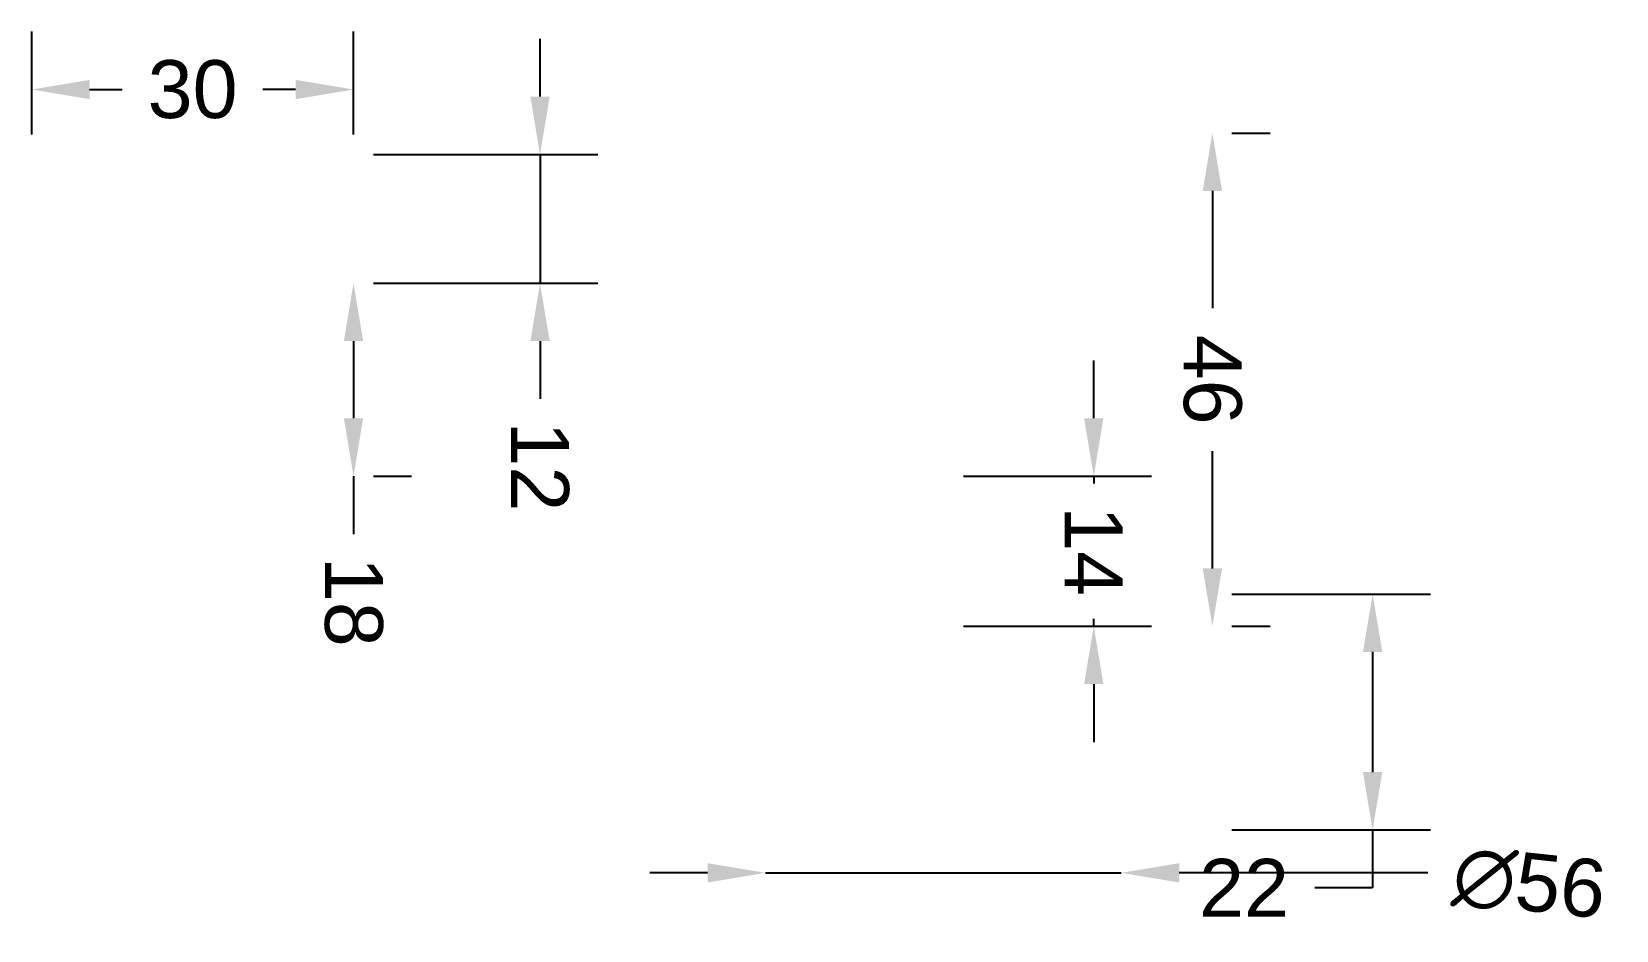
# Model space of a CAD drawing. Header units: inches. Extents: x 17 to 327, y -377 to 21.
# Drawn here: x 179.1 to 326.8, y -377.4 to -293.6 of the extents above; entities outside this region: 1.
import ezdxf

# ---------------------------------------------------------------- set-up
doc = ezdxf.new("R2010")
doc.units = ezdxf.units.IN
doc.header["$MEASUREMENT"] = 0
doc.styles.get("Standard").update_dxf_attribs({"font": 'arial.ttf'})
doc.dimstyles.get("Standard").update_dxf_attribs({"dimscale": 30, "dimtxt": 0.18, "dimasz": 0.18, "dimexe": 0.18, "dimexo": 0.0625, "dimgap": 0.09, "dimtad": 0, "dimtoh": 1, "dimdec": 0, "dimzin": 0, "dimdsep": 46, "dimtxsty": 'Standard', "dimcen": 0.09, "dimclrd": 1, "dimadec": 0, "dimazin": 0, "dimtfac": 1, "dimtdec": 0, "dimtmove": 0, "dimatfit": 3, "dimfxl": 1, "dimtolj": 1, "dimtzin": 0, "dimarcsym": 0})
picture_1 = doc.add_image_def('image1.jpg', size_in_pixel=(735, 520))

# ---------------------------------------------------------------- blocks, each defined once
blk = doc.blocks.new('*D16')
at = {"color": 0, "lineweight": -2, "transparency": 16777216}
for p, q in [((290.96, -346.06), (309.5, -346.06)), ((290.96, -368.06), (309.5, -368.06))]:
    blk.add_line(p, q, dxfattribs=at)
at = {"color": 1, "lineweight": -2, "transparency": 16777216}
for p, q in [((304.1, -351.46), (304.1, -362.66)), ((304.1, -368.06), (304.1, -373.46)), ((304.1, -373.46), (298.7, -373.46))]:
    blk.add_line(p, q, dxfattribs=at)
at = {"color": 1, "transparency": 16777216}
for points in [[(303.2, -351.46), (305, -351.46), (304.1, -346.06)], [(303.2, -362.66), (305, -362.66), (304.1, -368.06)]]:
    blk.add_solid(points, dxfattribs=at)
at = {"layer": 'Defpoints', "color": 0, "transparency": 16777216}
for p in [(289.09, -346.06), (289.09, -368.06), (304.1, -368.06)]:
    blk.add_point(p, dxfattribs=at)
at = {"color": 0, "transparency": 16777216, "insert": (292.11, -373.46), "char_height": 5.4, "attachment_point": 5}
blk.add_mtext('\\A1;22', dxfattribs=at)
blk = doc.blocks.new('*D21')
at = {"color": 0, "lineweight": -2, "transparency": 16777216}
for p, q in [((290.96, -303.06), (294.56, -303.06)), ((290.96, -349.06), (294.56, -349.06))]:
    blk.add_line(p, q, dxfattribs=at)
at = {"color": 1, "lineweight": -2, "transparency": 16777216}
for p, q in [((289.16, -308.46), (289.16, -319.39)), ((289.16, -343.66), (289.16, -332.74))]:
    blk.add_line(p, q, dxfattribs=at)
at = {"color": 1, "transparency": 16777216}
for points in [[(290.06, -308.46), (288.26, -308.46), (289.16, -303.06)], [(290.06, -343.66), (288.26, -343.66), (289.16, -349.06)]]:
    blk.add_solid(points, dxfattribs=at)
at = {"layer": 'Defpoints', "color": 0, "transparency": 16777216}
for p in [(289.09, -303.06, -23.46), (289.09, -349.06, -23.46), (289.16, -349.06)]:
    blk.add_point(p, dxfattribs=at)
at = {"color": 0, "transparency": 16777216, "insert": (289.16, -326.06), "char_height": 5.4, "attachment_point": 5, "rotation": 270}
blk.add_mtext('\\A1;46', dxfattribs=at)
blk = doc.blocks.new('*D22')
at = {"color": 1, "lineweight": -2, "transparency": 16777216}
for p, q in [((278.1, -329.66), (278.1, -324.26)), ((278.1, -335.06), (278.1, -335.76)), ((278.1, -349.06), (278.1, -348.37)), ((278.1, -354.46), (278.1, -359.86))]:
    blk.add_line(p, q, dxfattribs=at)
at = {"color": 0, "lineweight": -2, "transparency": 16777216}
for p, q in [((265.96, -335.06), (283.5, -335.06)), ((265.96, -349.06), (283.5, -349.06))]:
    blk.add_line(p, q, dxfattribs=at)
at = {"color": 1, "transparency": 16777216}
for points in [[(279, -329.66), (277.2, -329.66), (278.1, -335.06)], [(279, -354.46), (277.2, -354.46), (278.1, -349.06)]]:
    blk.add_solid(points, dxfattribs=at)
at = {"layer": 'Defpoints', "color": 0, "transparency": 16777216}
for p in [(264.09, -335.06, 1.54), (264.09, -349.06, 1.54), (278.1, -349.06)]:
    blk.add_point(p, dxfattribs=at)
at = {"color": 0, "transparency": 16777216, "insert": (278.1, -342.06), "char_height": 5.4, "attachment_point": 5, "rotation": 270}
blk.add_mtext('\\A1;14', dxfattribs=at)
blk = doc.blocks.new('*D27')
at = {"color": 1, "lineweight": -2, "transparency": 16777216}
for p, q in [((226.48, -299.66), (226.48, -294.26)), ((226.48, -305.06), (226.48, -317.06)), ((226.48, -322.46), (226.48, -327.86))]:
    blk.add_line(p, q, dxfattribs=at)
at = {"color": 0, "lineweight": -2, "transparency": 16777216}
for p, q in [((210.96, -305.06), (231.88, -305.06)), ((210.96, -317.06), (231.88, -317.06))]:
    blk.add_line(p, q, dxfattribs=at)
at = {"color": 1, "transparency": 16777216}
for points in [[(227.38, -299.66), (225.58, -299.66), (226.48, -305.06)], [(227.38, -322.46), (225.58, -322.46), (226.48, -317.06)]]:
    blk.add_solid(points, dxfattribs=at)
at = {"layer": 'Defpoints', "color": 0, "transparency": 16777216}
for p in [(209.09, -305.06), (209.09, -317.06), (226.48, -317.06)]:
    blk.add_point(p, dxfattribs=at)
at = {"color": 0, "transparency": 16777216, "insert": (226.48, -334.15), "char_height": 5.4, "attachment_point": 5, "rotation": 270}
blk.add_mtext('\\A1;12', dxfattribs=at)
blk = doc.blocks.new('*D28')
at = {"color": 0, "lineweight": -2, "transparency": 16777216}
for p, q in [((210.96, -317.06), (214.49, -317.06)), ((210.96, -335.06), (214.49, -335.06))]:
    blk.add_line(p, q, dxfattribs=at)
at = {"color": 1, "lineweight": -2, "transparency": 16777216}
for p, q in [((209.09, -322.46), (209.09, -329.66)), ((209.09, -335.06), (209.09, -340.46))]:
    blk.add_line(p, q, dxfattribs=at)
at = {"color": 1, "transparency": 16777216}
for points in [[(209.99, -322.46), (208.19, -322.46), (209.09, -317.06)], [(209.99, -329.66), (208.19, -329.66), (209.09, -335.06)]]:
    blk.add_solid(points, dxfattribs=at)
at = {"layer": 'Defpoints', "color": 0, "transparency": 16777216}
for p in [(209.09, -317.06), (209.09, -335.06), (209.09, -335.06)]:
    blk.add_point(p, dxfattribs=at)
at = {"color": 0, "transparency": 16777216, "insert": (209.09, -346.78), "char_height": 5.4, "attachment_point": 5, "rotation": 270}
blk.add_mtext('\\A1;18', dxfattribs=at)
blk = doc.blocks.new('*D29')
at = {"color": 0, "lineweight": -2, "transparency": 16777216}
for p, q in [((179.09, -303.19), (179.09, -293.6)), ((209.09, -303.19), (209.09, -293.6))]:
    blk.add_line(p, q, dxfattribs=at)
at = {"color": 1, "lineweight": -2, "transparency": 16777216}
for p, q in [((184.49, -299), (187.53, -299)), ((203.69, -299), (200.64, -299))]:
    blk.add_line(p, q, dxfattribs=at)
at = {"color": 1, "transparency": 16777216}
for points in [[(184.49, -298.1), (184.49, -299.9), (179.09, -299)], [(203.69, -298.1), (203.69, -299.9), (209.09, -299)]]:
    blk.add_solid(points, dxfattribs=at)
at = {"layer": 'Defpoints', "color": 0, "transparency": 16777216}
for p in [(209.09, -299), (179.09, -305.06), (209.09, -305.06)]:
    blk.add_point(p, dxfattribs=at)
at = {"color": 0, "transparency": 16777216, "insert": (194.09, -299), "char_height": 5.4, "attachment_point": 5}
blk.add_mtext('\\A1;30', dxfattribs=at)
blk = doc.blocks.new('*D42')
at = {"color": 1, "lineweight": -2, "transparency": 16777216}
for p, q in [((242.1, -372.06), (236.7, -372.06)), ((247.5, -372.06), (280.67, -372.06)), ((309.26, -372.06), (286.07, -372.06))]:
    blk.add_line(p, q, dxfattribs=at)
at = {"color": 1, "transparency": 16777216}
for points in [[(242.1, -371.16), (242.1, -372.96), (247.5, -372.06)], [(286.07, -371.16), (286.07, -372.96), (280.67, -372.06)]]:
    blk.add_solid(points, dxfattribs=at)
at = {"layer": 'Defpoints', "color": 0, "transparency": 16777216}
for p in [(247.5, -372.06, 40.17), (280.67, -372.06, -4.96)]:
    blk.add_point(p, dxfattribs=at)
at = {"color": 0, "transparency": 16777216, "insert": (318.71, -373.07), "char_height": 5.4, "attachment_point": 5, "rotation": 353.9048}
blk.add_mtext('\\A1;∅56', dxfattribs=at)

msp = doc.modelspace()

# ---------------------------------------------------------------- dimensions: what is measured, and where the dimension line sits
dim = msp.add_linear_dim(base=(209.09, -299, 95), p1=(179.09, -305.06, 95), p2=(209.09, -305.06, 95), dimstyle='Standard')
dim.commit()
dim.dimension.update_dxf_attribs({"geometry": '*D29', "text_midpoint": (194.09, -299, 95)})
for base, p1, p2, angle, picture, middle in [((226.48, -317.06, 95), (209.09, -305.06, 95), (209.09, -317.06, 95), 270, '*D27', (226.48, -334.15, 95)), ((289.16, -349.06, 93.46), (289.09, -303.06, 70), (289.09, -349.06, 70), 270, '*D21', (289.16, -326.06, 93.46)), ((209.09, -335.06, 95), (209.09, -317.06, 95), (209.09, -335.06, 95), 270, '*D28', (209.09, -346.78, 95)), ((278.1, -349.06, 93.46), (264.09, -335.06, 95), (264.09, -349.06, 95), 270, '*D22', (278.1, -342.06, 93.46)), ((304.1, -368.06), (289.09, -346.06), (289.09, -368.06), 90, '*D16', (292.11, -373.46))]:
    dim = msp.add_linear_dim(base=base, p1=p1, p2=p2, angle=angle, dimstyle='Standard')
    dim.commit()
    dim.dimension.update_dxf_attribs({"geometry": picture, "text_midpoint": middle})
dim = msp.add_diameter_dim_2p(p1=(247.5, -372.06, -17.44), p2=(280.67, -372.06, -62.56), dimstyle='Standard')
dim.commit()
dim.dimension.update_dxf_attribs({"geometry": '*D42', "text_midpoint": (309.26, -372.06, -57.61), "dimtype": 163})

# ---------------------------------------------------------------- pictures from other files: only their frames are drawn
image = msp.add_image(picture_1, insert=(16.94, 6.91), size_in_units=(19.4, 13.72))
image.dxf.flags = 7

doc.saveas('drawing.dxf')
